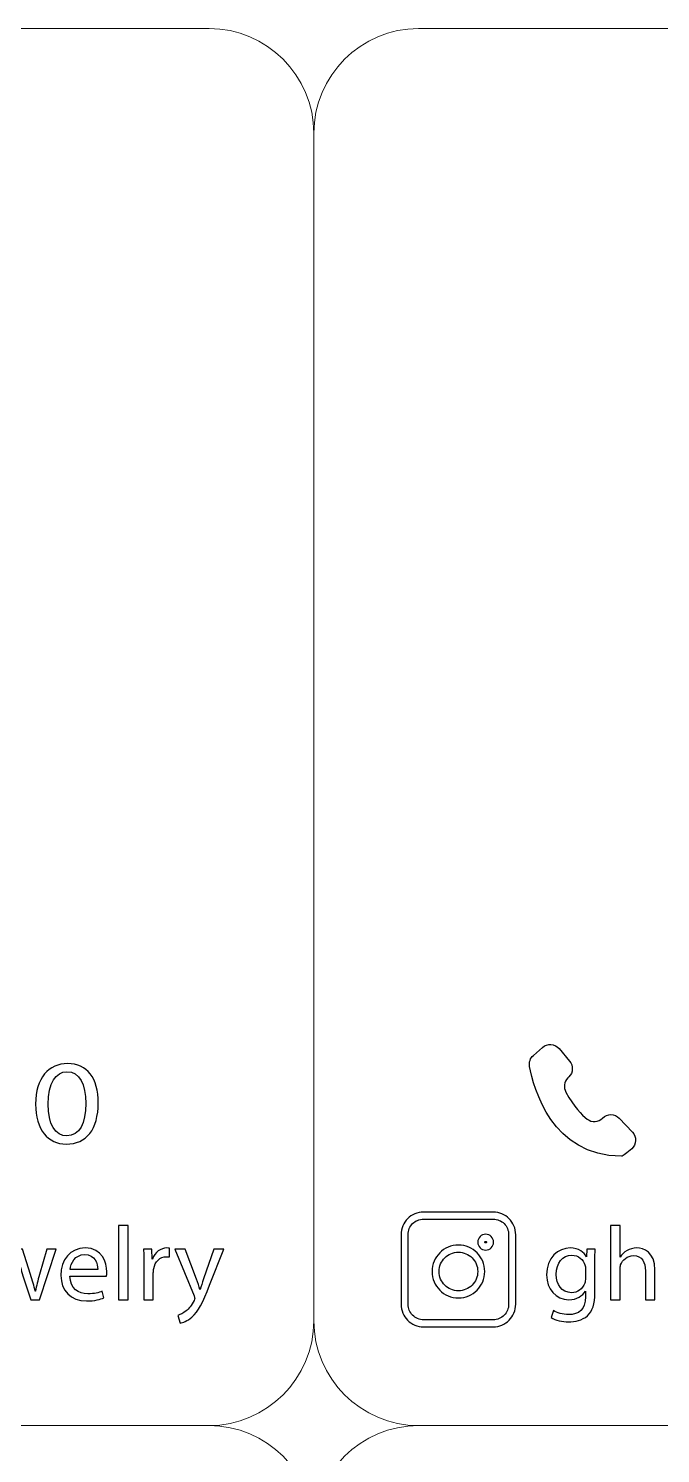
# Model space of a CAD drawing. Header units: millimetres. Extents: x -576 to 618, y 160 to 343.
# Drawn here: x 52.2 to 70.22, y 302.5 to 343.1 of the extents above; entities that cross this region are included whole.
import ezdxf

# ---------------------------------------------------------------- set-up
doc = ezdxf.new("R2010")
doc.units = ezdxf.units.MM
doc.header["$MEASUREMENT"] = 0
doc.layers.add('Layer 1', color=7, linetype='Continuous')

msp = doc.modelspace()

# ---------------------------------------------------------------- linework, layer by layer
at = {"layer": 'Layer 1', "color": 250, "lineweight": 18}
for points in [[(23.5217, 343.1001), (23.5217, 343.1001), (57.3517, 343.1001), (57.3517, 343.1001), (58.9957, 343.1001), (60.3367, 341.7591), (60.3367, 340.1151), (60.3367, 340.1151), (60.3367, 306.2851), (60.3367, 306.2851), (60.3367, 304.6411), (58.9957, 303.3001), (57.3517, 303.3001), (57.3517, 303.3001), (23.5217, 303.3001), (23.5217, 303.3001), (21.8777, 303.3001), (20.5367, 304.6411), (20.5367, 306.2851), (20.5367, 306.2851), (20.5367, 340.1151), (20.5367, 340.1151), (20.5367, 341.7591), (21.8777, 343.1001), (23.5217, 343.1001)], [(63.3217, 343.1001), (63.3217, 343.1001), (97.1517, 343.1001), (97.1517, 343.1001), (98.7957, 343.1001), (100.1367, 341.7591), (100.1367, 340.1151), (100.1367, 340.1151), (100.1367, 306.2851), (100.1367, 306.2851), (100.1367, 304.6411), (98.7957, 303.3001), (97.1517, 303.3001), (97.1517, 303.3001), (63.3217, 303.3001), (63.3217, 303.3001), (61.6777, 303.3001), (60.3367, 304.6411), (60.3367, 306.2851), (60.3367, 306.2851), (60.3367, 340.1151), (60.3367, 340.1151), (60.3367, 341.7591), (61.6777, 343.1001), (63.3217, 343.1001)], [(23.5217, 303.3001), (23.5217, 303.3001), (57.3517, 303.3001), (57.3517, 303.3001), (58.9957, 303.3001), (60.3367, 301.9591), (60.3367, 300.3151), (60.3367, 300.3151), (60.3367, 266.4851), (60.3367, 266.4851), (60.3367, 264.8411), (58.9957, 263.5001), (57.3517, 263.5001), (57.3517, 263.5001), (23.5217, 263.5001), (23.5217, 263.5001), (21.8777, 263.5001), (20.5367, 264.8411), (20.5367, 266.4851), (20.5367, 266.4851), (20.5367, 300.3151), (20.5367, 300.3151), (20.5367, 301.9591), (21.8777, 303.3001), (23.5217, 303.3001)], [(63.3217, 303.3001), (63.3217, 303.3001), (97.1517, 303.3001), (97.1517, 303.3001), (98.7957, 303.3001), (100.1367, 301.9591), (100.1367, 300.3151), (100.1367, 300.3151), (100.1367, 266.4851), (100.1367, 266.4851), (100.1367, 264.8411), (98.7957, 263.5001), (97.1517, 263.5001), (97.1517, 263.5001), (63.3217, 263.5001), (63.3217, 263.5001), (61.6777, 263.5001), (60.3367, 264.8411), (60.3367, 266.4851), (60.3367, 266.4851), (60.3367, 300.3151), (60.3367, 300.3151), (60.3367, 301.9591), (61.6777, 303.3001), (63.3217, 303.3001)]]:
    msp.add_open_spline(points, degree=3, knots=[0, 0, 0, 0, 0.125, 0.125, 0.125, 0.25, 0.25, 0.25, 0.375, 0.375, 0.375, 0.5, 0.5, 0.5, 0.625, 0.625, 0.625, 0.75, 0.75, 0.75, 0.875, 0.875, 0.875, 1, 1, 1, 1], dxfattribs=at)
at = {"layer": 'Layer 1', "color": 230}
for points, knots in [([(67.5781, 313.2016), (67.5781, 313.2016), (67.6074, 313.2304), (67.6074, 313.2304), (67.7313, 313.3527), (67.7407, 313.5498), (67.628, 313.6828), (67.628, 313.6828), (67.3285, 314.0381), (67.3285, 314.0381), (67.2077, 314.1811), (66.9934, 314.1967), (66.8533, 314.0734), (66.8533, 314.0734), (66.5956, 313.8463), (66.5956, 313.8463), (66.507, 313.7683), (66.4667, 313.65), (66.4886, 313.5337), (66.605, 312.909), (67.126, 310.972), (69.1057, 310.972), (69.1503, 310.972), (69.2779, 311.0753), (69.3984, 311.1824), (69.5394, 311.3084), (69.5488, 311.5253), (69.4187, 311.6619), (69.4187, 311.6619), (69.0455, 312.0541), (69.0455, 312.0541), (68.9166, 312.1898), (68.701, 312.1927), (68.5684, 312.06), (68.4502, 311.9417), (68.2639, 311.9284), (68.131, 312.0295), (67.9709, 312.1511), (67.7534, 312.3779), (67.521, 312.7998), (67.4486, 312.9312), (67.4714, 313.0966), (67.5781, 313.2016)], [0, 0, 0, 0, 0.0714286, 0.0714286, 0.0714286, 0.1428571, 0.1428571, 0.1428571, 0.2142857, 0.2142857, 0.2142857, 0.2857143, 0.2857143, 0.2857143, 0.3571429, 0.3571429, 0.3571429, 0.4285714, 0.4285714, 0.4285714, 0.5, 0.5, 0.5, 0.5714286, 0.5714286, 0.5714286, 0.6428571, 0.6428571, 0.6428571, 0.7142857, 0.7142857, 0.7142857, 0.7857143, 0.7857143, 0.7857143, 0.8571429, 0.8571429, 0.8571429, 0.9285714, 0.9285714, 0.9285714, 1, 1, 1, 1]), ([(54.1907, 312.4904), (54.1907, 311.7363), (53.8584, 311.3197), (53.275, 311.3197), (52.7605, 311.3197), (52.4119, 311.7259), (52.4039, 312.4601), (52.4039, 313.2039), (52.7848, 313.6136), (53.3196, 313.6136), (53.8744, 313.6136), (54.1907, 313.1971), (54.1907, 312.4904)], [0, 0, 0, 0, 0.25, 0.25, 0.25, 0.5, 0.5, 0.5, 0.75, 0.75, 0.75, 1, 1, 1, 1]), ([(52.7605, 312.4564), (52.7605, 311.8795), (52.9711, 311.5521), (53.2952, 311.5521), (53.66, 311.5521), (53.8338, 311.9103), (53.8338, 312.4769), (53.8338, 313.023), (53.6678, 313.3814), (53.2993, 313.3814), (52.9874, 313.3814), (52.7605, 313.0607), (52.7605, 312.4564)], [0, 0, 0, 0, 0.25, 0.25, 0.25, 0.5, 0.5, 0.5, 0.75, 0.75, 0.75, 1, 1, 1, 1]), ([(65.4485, 306.1125), (65.4485, 306.1125), (63.4676, 306.1125), (63.4676, 306.1125), (63.2899, 306.1125), (63.1287, 306.1848), (63.0122, 306.3012), (62.8952, 306.4178), (62.823, 306.579), (62.823, 306.7569), (62.823, 306.7569), (62.823, 308.7382), (62.823, 308.7382), (62.823, 308.916), (62.8951, 309.077), (63.0117, 309.1937), (63.1288, 309.3107), (63.2899, 309.3829), (63.4676, 309.3829), (63.4676, 309.3829), (65.4485, 309.3829), (65.4485, 309.3829), (65.6263, 309.3829), (65.7874, 309.3107), (65.904, 309.1941), (66.021, 309.077), (66.0932, 308.916), (66.0932, 308.7382), (66.0932, 308.7382), (66.0932, 306.7569), (66.0932, 306.7569), (66.0932, 306.579), (66.0209, 306.4178), (65.9044, 306.3012), (65.7874, 306.1848), (65.6263, 306.1125), (65.4485, 306.1125)], [0, 0, 0, 0, 0.0833333, 0.0833333, 0.0833333, 0.1666667, 0.1666667, 0.1666667, 0.25, 0.25, 0.25, 0.3333333, 0.3333333, 0.3333333, 0.4166667, 0.4166667, 0.4166667, 0.5, 0.5, 0.5, 0.5833333, 0.5833333, 0.5833333, 0.6666667, 0.6666667, 0.6666667, 0.75, 0.75, 0.75, 0.8333333, 0.8333333, 0.8333333, 0.9166667, 0.9166667, 0.9166667, 1, 1, 1, 1]), ([(54.771, 309.0022), (54.771, 309.0022), (55.0406, 309.0022), (55.0406, 309.0022), (55.0406, 309.0022), (55.0406, 306.8793), (55.0406, 306.8793), (55.0406, 306.8793), (54.771, 306.8793), (54.771, 306.8793), (54.771, 306.8793), (54.771, 309.0022), (54.771, 309.0022)], [0, 0, 0, 0, 0.25, 0.25, 0.25, 0.5, 0.5, 0.5, 0.75, 0.75, 0.75, 1, 1, 1, 1]), ([(63.4676, 306.3142), (63.4676, 306.3142), (65.4485, 306.3142), (65.4485, 306.3142), (65.5711, 306.3142), (65.682, 306.3637), (65.762, 306.4436), (65.8419, 306.5239), (65.8915, 306.6346), (65.8915, 306.7569), (65.8915, 306.7569), (65.8915, 308.7382), (65.8915, 308.7382), (65.8915, 308.8608), (65.842, 308.9717), (65.7621, 309.0517), (65.682, 309.1317), (65.5711, 309.1812), (65.4485, 309.1812), (65.4485, 309.1812), (63.4676, 309.1812), (63.4676, 309.1812), (63.345, 309.1812), (63.2341, 309.1317), (63.1541, 309.0517), (63.0741, 308.9717), (63.0246, 308.8608), (63.0246, 308.7382), (63.0246, 308.7382), (63.0246, 306.7569), (63.0246, 306.7569), (63.0246, 306.6346), (63.0742, 306.5239), (63.1544, 306.4438), (63.2341, 306.3637), (63.345, 306.3142), (63.4676, 306.3142)], [0, 0, 0, 0, 0.0833333, 0.0833333, 0.0833333, 0.1666667, 0.1666667, 0.1666667, 0.25, 0.25, 0.25, 0.3333333, 0.3333333, 0.3333333, 0.4166667, 0.4166667, 0.4166667, 0.5, 0.5, 0.5, 0.5833333, 0.5833333, 0.5833333, 0.6666667, 0.6666667, 0.6666667, 0.75, 0.75, 0.75, 0.8333333, 0.8333333, 0.8333333, 0.9166667, 0.9166667, 0.9166667, 1, 1, 1, 1]), ([(68.7963, 309.0023), (68.7963, 309.0023), (69.0662, 309.0023), (69.0662, 309.0023), (69.0662, 309.0023), (69.0662, 308.099), (69.0662, 308.099), (69.0662, 308.099), (69.0721, 308.099), (69.0721, 308.099), (69.1152, 308.1742), (69.1826, 308.2401), (69.2653, 308.2847), (69.3451, 308.3296), (69.44, 308.3592), (69.5414, 308.3592), (69.7407, 308.3592), (70.0597, 308.2401), (70.0597, 307.7405), (70.0597, 307.7405), (70.0597, 306.8794), (70.0597, 306.8794), (70.0597, 306.8794), (69.7897, 306.8794), (69.7897, 306.8794), (69.7897, 306.8794), (69.7897, 307.7106), (69.7897, 307.7106), (69.7897, 307.9436), (69.7008, 308.1411), (69.4462, 308.1411), (69.2715, 308.1411), (69.1336, 308.0214), (69.0846, 307.8778), (69.0694, 307.8423), (69.0662, 307.8032), (69.0662, 307.7524), (69.0662, 307.7524), (69.0662, 306.8794), (69.0662, 306.8794), (69.0662, 306.8794), (68.7963, 306.8794), (68.7963, 306.8794), (68.7963, 306.8794), (68.7963, 309.0023), (68.7963, 309.0023)], [0, 0, 0, 0, 0.0666667, 0.0666667, 0.0666667, 0.1333333, 0.1333333, 0.1333333, 0.2, 0.2, 0.2, 0.2666667, 0.2666667, 0.2666667, 0.3333333, 0.3333333, 0.3333333, 0.4, 0.4, 0.4, 0.4666667, 0.4666667, 0.4666667, 0.5333333, 0.5333333, 0.5333333, 0.6, 0.6, 0.6, 0.6666667, 0.6666667, 0.6666667, 0.7333333, 0.7333333, 0.7333333, 0.8, 0.8, 0.8, 0.8666667, 0.8666667, 0.8666667, 0.9333333, 0.9333333, 0.9333333, 1, 1, 1, 1]), ([(65.4599, 308.5245), (65.4599, 308.4624), (65.4347, 308.4061), (65.394, 308.3654), (65.3534, 308.3247), (65.297, 308.2995), (65.2349, 308.2995), (65.1728, 308.2995), (65.1165, 308.3247), (65.0758, 308.3654), (65.0351, 308.4061), (65.0099, 308.4624), (65.0099, 308.5245), (65.0099, 308.5866), (65.0351, 308.6429), (65.0758, 308.6836), (65.1165, 308.7243), (65.1728, 308.7495), (65.2349, 308.7495), (65.297, 308.7495), (65.3534, 308.7243), (65.394, 308.6836), (65.4347, 308.6429), (65.4599, 308.5866), (65.4599, 308.5245)], [0, 0, 0, 0, 0.125, 0.125, 0.125, 0.25, 0.25, 0.25, 0.375, 0.375, 0.375, 0.5, 0.5, 0.5, 0.625, 0.625, 0.625, 0.75, 0.75, 0.75, 0.875, 0.875, 0.875, 1, 1, 1, 1]), ([(65.2515, 308.508), (65.2556, 308.5121), (65.2583, 308.5181), (65.2583, 308.5245), (65.2583, 308.531), (65.2556, 308.5369), (65.2515, 308.5411), (65.2473, 308.5452), (65.2414, 308.5479), (65.2349, 308.5479), (65.2285, 308.5479), (65.2225, 308.5452), (65.2184, 308.5411), (65.2142, 308.5369), (65.2116, 308.531), (65.2116, 308.5245), (65.2116, 308.5181), (65.2142, 308.5121), (65.2184, 308.508), (65.2225, 308.5038), (65.2285, 308.5012), (65.2349, 308.5012), (65.2414, 308.5012), (65.2473, 308.5038), (65.2515, 308.508)], [0, 0, 0, 0, 0.125, 0.125, 0.125, 0.25, 0.25, 0.25, 0.375, 0.375, 0.375, 0.5, 0.5, 0.5, 0.625, 0.625, 0.625, 0.75, 0.75, 0.75, 0.875, 0.875, 0.875, 1, 1, 1, 1]), ([(51.1157, 308.3265), (51.1157, 308.3265), (51.3119, 307.5911), (51.3119, 307.5911), (51.355, 307.4295), (51.3946, 307.28), (51.422, 307.1305), (51.422, 307.1305), (51.4314, 307.1305), (51.4314, 307.1305), (51.4651, 307.2772), (51.5141, 307.4326), (51.5634, 307.5882), (51.5634, 307.5882), (51.8055, 308.3265), (51.8055, 308.3265), (51.8055, 308.3265), (52.0324, 308.3265), (52.0324, 308.3265), (52.0324, 308.3265), (52.2623, 307.6033), (52.2623, 307.6033), (52.3175, 307.4295), (52.3602, 307.2772), (52.3943, 307.1305), (52.3943, 307.1305), (52.4033, 307.1305), (52.4033, 307.1305), (52.428, 307.2772), (52.4676, 307.4295), (52.5166, 307.6001), (52.5166, 307.6001), (52.7284, 308.3265), (52.7284, 308.3265), (52.7284, 308.3265), (52.9949, 308.3265), (52.9949, 308.3265), (52.9949, 308.3265), (52.5166, 306.8794), (52.5166, 306.8794), (52.5166, 306.8794), (52.2714, 306.8794), (52.2714, 306.8794), (52.2714, 306.8794), (52.0449, 307.5702), (52.0449, 307.5702), (51.9928, 307.7318), (51.9497, 307.8753), (51.9129, 308.0457), (51.9129, 308.0457), (51.9066, 308.0457), (51.9066, 308.0457), (51.8698, 307.8721), (51.8239, 307.7224), (51.7718, 307.567), (51.7718, 307.567), (51.5325, 306.8794), (51.5325, 306.8794), (51.5325, 306.8794), (51.2872, 306.8794), (51.2872, 306.8794), (51.2872, 306.8794), (50.8395, 308.3265), (50.8395, 308.3265), (50.8395, 308.3265), (51.1157, 308.3265), (51.1157, 308.3265)], [0, 0, 0, 0, 0.0454545, 0.0454545, 0.0454545, 0.0909091, 0.0909091, 0.0909091, 0.1363636, 0.1363636, 0.1363636, 0.1818182, 0.1818182, 0.1818182, 0.2272727, 0.2272727, 0.2272727, 0.2727273, 0.2727273, 0.2727273, 0.3181818, 0.3181818, 0.3181818, 0.3636364, 0.3636364, 0.3636364, 0.4090909, 0.4090909, 0.4090909, 0.4545455, 0.4545455, 0.4545455, 0.5, 0.5, 0.5, 0.5454545, 0.5454545, 0.5454545, 0.5909091, 0.5909091, 0.5909091, 0.6363636, 0.6363636, 0.6363636, 0.6818182, 0.6818182, 0.6818182, 0.7272727, 0.7272727, 0.7272727, 0.7727273, 0.7727273, 0.7727273, 0.8181818, 0.8181818, 0.8181818, 0.8636364, 0.8636364, 0.8636364, 0.9090909, 0.9090909, 0.9090909, 0.9545455, 0.9545455, 0.9545455, 1, 1, 1, 1]), ([(53.3848, 307.5552), (53.3907, 307.1994), (53.6235, 307.0528), (53.8937, 307.0528), (54.0869, 307.0528), (54.2033, 307.0859), (54.3043, 307.1274), (54.3043, 307.1274), (54.3505, 306.9392), (54.3505, 306.9392), (54.2553, 306.8974), (54.0928, 306.8496), (53.8569, 306.8496), (53.4001, 306.8496), (53.1271, 307.1423), (53.1271, 307.5791), (53.1271, 308.0157), (53.3907, 308.3595), (53.8232, 308.3595), (54.3074, 308.3595), (54.4363, 307.9439), (54.4363, 307.6777), (54.4363, 307.6238), (54.43, 307.582), (54.4273, 307.5552), (54.4273, 307.5552), (53.3848, 307.5552), (53.3848, 307.5552)], [0, 0, 0, 0, 0.1111111, 0.1111111, 0.1111111, 0.2222222, 0.2222222, 0.2222222, 0.3333333, 0.3333333, 0.3333333, 0.4444444, 0.4444444, 0.4444444, 0.5555556, 0.5555556, 0.5555556, 0.6666667, 0.6666667, 0.6666667, 0.7777778, 0.7777778, 0.7777778, 0.8888889, 0.8888889, 0.8888889, 1, 1, 1, 1]), ([(54.1757, 307.7435), (54.1788, 307.9108), (54.1049, 308.171), (53.8016, 308.171), (53.529, 308.171), (53.4091, 307.9258), (53.3879, 307.7435), (53.3879, 307.7435), (54.1757, 307.7435), (54.1757, 307.7435)], [0, 0, 0, 0, 0.3333333, 0.3333333, 0.3333333, 0.6666667, 0.6666667, 0.6666667, 1, 1, 1, 1]), ([(55.4948, 307.8752), (55.4948, 308.0456), (55.4914, 308.1922), (55.4823, 308.3264), (55.4823, 308.3264), (55.7186, 308.3264), (55.7186, 308.3264), (55.7186, 308.3264), (55.7276, 308.0425), (55.7276, 308.0425), (55.7276, 308.0425), (55.7401, 308.0425), (55.7401, 308.0425), (55.8075, 308.2368), (55.9697, 308.3595), (56.151, 308.3595), (56.1816, 308.3595), (56.2031, 308.3563), (56.2277, 308.3504), (56.2277, 308.3504), (56.2277, 308.1024), (56.2277, 308.1024), (56.2, 308.1083), (56.1722, 308.1114), (56.1357, 308.1114), (55.9453, 308.1114), (55.8106, 307.971), (55.7738, 307.7735), (55.7675, 307.7376), (55.7613, 307.6958), (55.7613, 307.6509), (55.7613, 307.6509), (55.7613, 306.8796), (55.7613, 306.8796), (55.7613, 306.8796), (55.4948, 306.8796), (55.4948, 306.8796), (55.4948, 306.8796), (55.4948, 307.8752), (55.4948, 307.8752)], [0, 0, 0, 0, 0.0769231, 0.0769231, 0.0769231, 0.1538462, 0.1538462, 0.1538462, 0.2307692, 0.2307692, 0.2307692, 0.3076923, 0.3076923, 0.3076923, 0.3846154, 0.3846154, 0.3846154, 0.4615385, 0.4615385, 0.4615385, 0.5384615, 0.5384615, 0.5384615, 0.6153846, 0.6153846, 0.6153846, 0.6923077, 0.6923077, 0.6923077, 0.7692308, 0.7692308, 0.7692308, 0.8461538, 0.8461538, 0.8461538, 0.9230769, 0.9230769, 0.9230769, 1, 1, 1, 1]), ([(56.6722, 308.3265), (56.6722, 308.3265), (56.9969, 307.4716), (56.9969, 307.4716), (57.0306, 307.3758), (57.0678, 307.2622), (57.0921, 307.1755), (57.0921, 307.1755), (57.098, 307.1755), (57.098, 307.1755), (57.1258, 307.2622), (57.1564, 307.3726), (57.1932, 307.4775), (57.1932, 307.4775), (57.4875, 308.3265), (57.4875, 308.3265), (57.4875, 308.3265), (57.7726, 308.3265), (57.7726, 308.3265), (57.7726, 308.3265), (57.368, 307.295), (57.368, 307.295), (57.1748, 306.7989), (57.0429, 306.5446), (56.8591, 306.3892), (56.7274, 306.2756), (56.5954, 306.2307), (56.528, 306.2185), (56.528, 306.2185), (56.4604, 306.4401), (56.4604, 306.4401), (56.528, 306.4609), (56.6166, 306.5028), (56.6965, 306.5683), (56.7702, 306.6253), (56.8619, 306.7271), (56.9236, 306.8616), (56.9358, 306.8884), (56.9449, 306.9093), (56.9449, 306.9243), (56.9449, 306.9392), (56.9387, 306.9602), (56.9265, 306.9933), (56.9265, 306.9933), (56.3779, 308.3265), (56.3779, 308.3265), (56.3779, 308.3265), (56.6722, 308.3265), (56.6722, 308.3265)], [0, 0, 0, 0, 0.0625, 0.0625, 0.0625, 0.125, 0.125, 0.125, 0.1875, 0.1875, 0.1875, 0.25, 0.25, 0.25, 0.3125, 0.3125, 0.3125, 0.375, 0.375, 0.375, 0.4375, 0.4375, 0.4375, 0.5, 0.5, 0.5, 0.5625, 0.5625, 0.5625, 0.625, 0.625, 0.625, 0.6875, 0.6875, 0.6875, 0.75, 0.75, 0.75, 0.8125, 0.8125, 0.8125, 0.875, 0.875, 0.875, 0.9375, 0.9375, 0.9375, 1, 1, 1, 1]), ([(65.2115, 307.6887), (65.2115, 307.4814), (65.1271, 307.2932), (64.9907, 307.1569), (64.8548, 307.0204), (64.6666, 306.9361), (64.4588, 306.9361), (64.2511, 306.9361), (64.0628, 307.0205), (63.9267, 307.1565), (63.7905, 307.2927), (63.7063, 307.481), (63.7063, 307.6887), (63.7063, 307.8963), (63.7906, 308.0844), (63.9267, 308.2207), (64.0629, 308.3574), (64.2511, 308.4416), (64.4588, 308.4416), (64.6663, 308.4416), (64.8546, 308.3572), (64.991, 308.2207), (65.1272, 308.0844), (65.2115, 307.8963), (65.2115, 307.6887)], [0, 0, 0, 0, 0.125, 0.125, 0.125, 0.25, 0.25, 0.25, 0.375, 0.375, 0.375, 0.5, 0.5, 0.5, 0.625, 0.625, 0.625, 0.75, 0.75, 0.75, 0.875, 0.875, 0.875, 1, 1, 1, 1]), ([(64.8487, 307.2992), (64.9483, 307.3985), (65.0098, 307.5364), (65.0098, 307.6887), (65.0098, 307.8412), (64.9481, 307.9793), (64.8484, 308.079), (64.7491, 308.1784), (64.6112, 308.24), (64.4588, 308.24), (64.3067, 308.24), (64.1689, 308.1783), (64.0692, 308.0786), (63.9696, 307.9792), (63.9079, 307.8412), (63.9079, 307.6887), (63.9079, 307.5367), (63.9696, 307.3988), (64.0693, 307.2991), (64.1689, 307.1995), (64.3067, 307.1378), (64.4588, 307.1378), (64.611, 307.1378), (64.7488, 307.1995), (64.8487, 307.2992)], [0, 0, 0, 0, 0.125, 0.125, 0.125, 0.25, 0.25, 0.25, 0.375, 0.375, 0.375, 0.5, 0.5, 0.5, 0.625, 0.625, 0.625, 0.75, 0.75, 0.75, 0.875, 0.875, 0.875, 1, 1, 1, 1]), ([(68.3606, 308.3265), (68.3546, 308.2219), (68.3484, 308.1052), (68.3484, 307.9289), (68.3484, 307.9289), (68.3484, 307.0887), (68.3484, 307.0887), (68.3484, 306.757), (68.281, 306.5533), (68.1369, 306.4278), (67.9927, 306.2965), (67.7843, 306.2544), (67.5971, 306.2544), (67.4192, 306.2544), (67.2232, 306.2965), (67.1035, 306.3742), (67.1035, 306.3742), (67.1712, 306.5745), (67.1712, 306.5745), (67.2692, 306.5146), (67.4223, 306.4609), (67.6065, 306.4609), (67.8822, 306.4609), (68.0848, 306.6013), (68.0848, 306.9664), (68.0848, 306.9664), (68.0848, 307.1274), (68.0848, 307.1274), (68.0848, 307.1274), (68.0785, 307.1274), (68.0785, 307.1274), (67.9958, 306.9932), (67.8364, 306.8855), (67.6065, 306.8855), (67.2383, 306.8855), (66.9749, 307.1904), (66.9749, 307.5911), (66.9749, 308.0815), (67.3028, 308.3595), (67.6433, 308.3595), (67.9006, 308.3595), (68.0417, 308.2279), (68.1063, 308.1084), (68.1063, 308.1084), (68.1122, 308.1084), (68.1122, 308.1084), (68.1122, 308.1084), (68.1247, 308.3265), (68.1247, 308.3265), (68.1247, 308.3265), (68.3606, 308.3265), (68.3606, 308.3265)], [0, 0, 0, 0, 0.0588235, 0.0588235, 0.0588235, 0.1176471, 0.1176471, 0.1176471, 0.1764706, 0.1764706, 0.1764706, 0.2352941, 0.2352941, 0.2352941, 0.2941176, 0.2941176, 0.2941176, 0.3529412, 0.3529412, 0.3529412, 0.4117647, 0.4117647, 0.4117647, 0.4705882, 0.4705882, 0.4705882, 0.5294118, 0.5294118, 0.5294118, 0.5882353, 0.5882353, 0.5882353, 0.6470588, 0.6470588, 0.6470588, 0.7058824, 0.7058824, 0.7058824, 0.7647059, 0.7647059, 0.7647059, 0.8235294, 0.8235294, 0.8235294, 0.8823529, 0.8823529, 0.8823529, 0.9411765, 0.9411765, 0.9411765, 1, 1, 1, 1]), ([(68.0816, 307.7555), (68.0816, 307.8004), (68.0785, 307.8394), (68.0664, 307.8752), (68.017, 308.0275), (67.8853, 308.153), (67.6891, 308.153), (67.4317, 308.153), (67.2477, 307.9408), (67.2477, 307.606), (67.2477, 307.3218), (67.3949, 307.0859), (67.686, 307.0859), (67.8516, 307.0859), (68.0021, 307.1876), (68.0601, 307.3548), (68.0754, 307.3995), (68.0816, 307.4504), (68.0816, 307.4953), (68.0816, 307.4953), (68.0816, 307.7555), (68.0816, 307.7555)], [0, 0, 0, 0, 0.1428571, 0.1428571, 0.1428571, 0.2857143, 0.2857143, 0.2857143, 0.4285714, 0.4285714, 0.4285714, 0.5714286, 0.5714286, 0.5714286, 0.7142857, 0.7142857, 0.7142857, 0.8571429, 0.8571429, 0.8571429, 1, 1, 1, 1])]:
    msp.add_open_spline(points, degree=3, knots=knots, dxfattribs=at)

doc.saveas('drawing.dxf')
